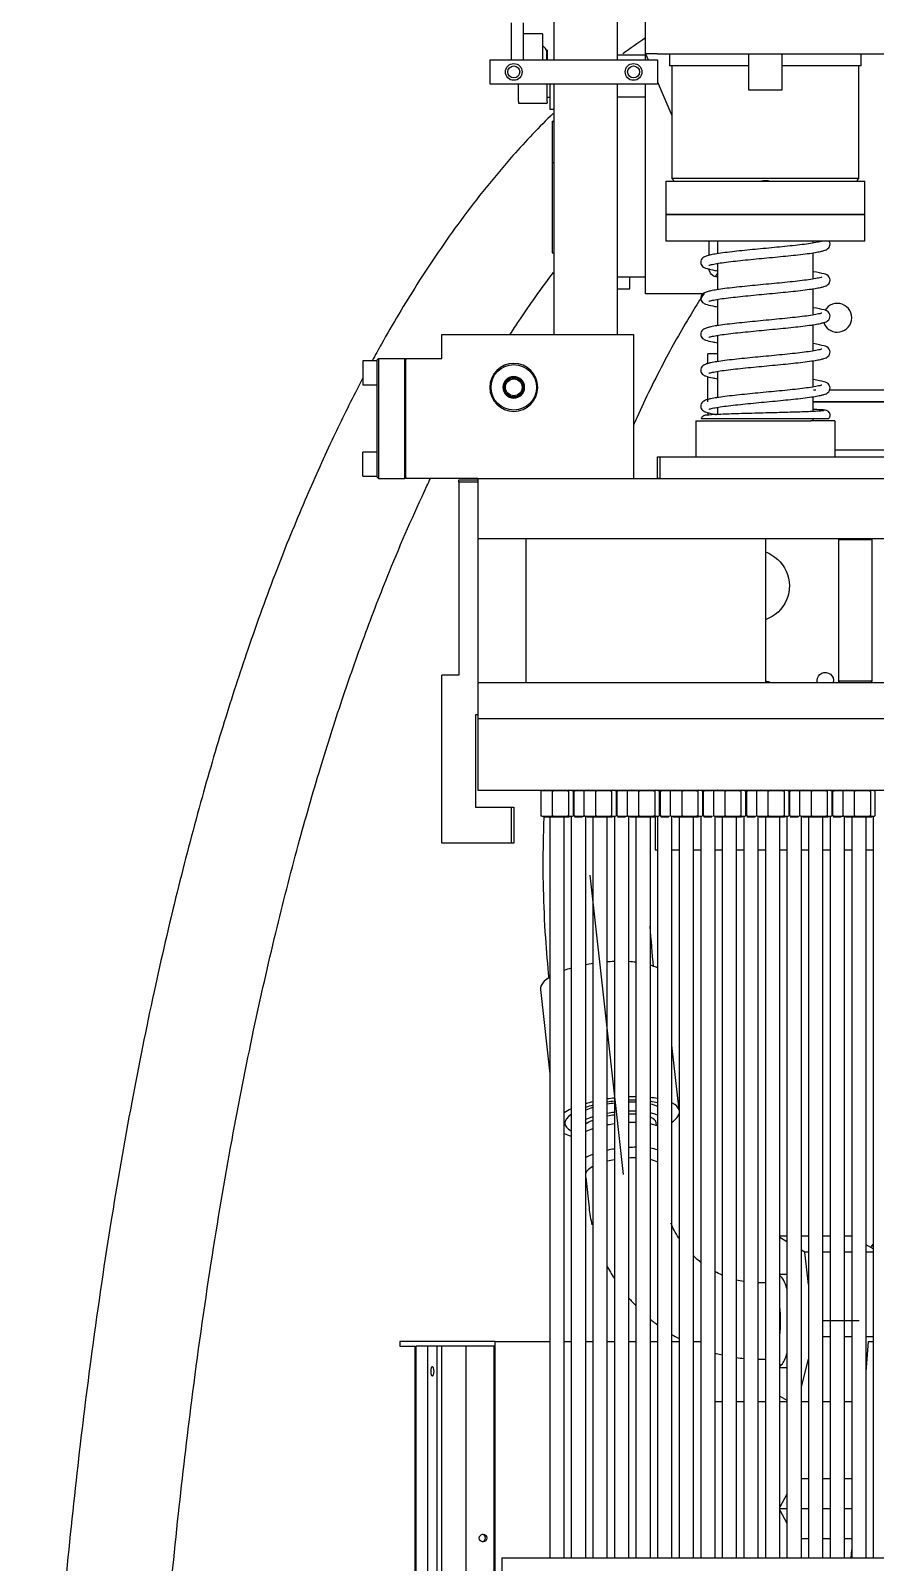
# Model space of a CAD drawing. Header units: millimetres. Extents: x 0 to 1189, y 0 to 841.
# Drawn here: x 975.86 to 999.36, y 662.76 to 705.33 of the extents above; entities that cross this region are included whole.
import ezdxf

# ---------------------------------------------------------------- set-up
doc = ezdxf.new("R2010")
doc.units = ezdxf.units.MM
doc.layers.add('2', color=7, linetype='CONTINUOUS', true_color=0xffffff)
doc.layers.add('205', color=7, linetype='CONTINUOUS', true_color=0xffffff)

msp = doc.modelspace()

# ---------------------------------------------------------------- linework, layer by layer
at = {"layer": '2', "color": 51, "linetype": 'Continuous'}
for p, q in [((992.359, 673.543), (991.43, 681.863)), ((998.907, 669.468), (997.886, 669.468))]:
    msp.add_line(p, q, dxfattribs=at)
at = {"layer": '2', "color": 60, "linetype": 'Continuous'}
for p, q in [((990.041, 678.68), (990.302, 676.341)), ((993.902, 675.339), (993.702, 677.131)), ((990.902, 674.967), (990.902, 674.962)), ((993.274, 674.9), (993.265, 674.977)), ((991.302, 673.452), (991.396, 672.61)), ((996.902, 671.821), (996.702, 671.821)), ((997.502, 671.821), (997.302, 671.821)), ((998.102, 671.821), (997.902, 671.821)), ((998.701, 671.821), (998.502, 671.821)), ((998.702, 671.82), (998.701, 671.821)), ((996.902, 671.669), (996.702, 671.785)), ((997.401, 671.38), (997.302, 671.438)), ((997.502, 671.38), (997.401, 671.38)), ((997.502, 670.478), (997.401, 671.38)), ((998.102, 671.38), (997.902, 671.38)), ((998.702, 671.38), (998.502, 671.38)), ((999.302, 671.473), (999.102, 671.588)), ((999.302, 671.38), (999.102, 671.38)), ((999.232, 671.513), (999.268, 671.584)), ((999.268, 671.584), (999.302, 671.523)), ((999.302, 671.584), (999.268, 671.584)), ((996.302, 670.528), (996.111, 670.528)), ((996.902, 670.758), (996.702, 670.758)), ((998.102, 669.027), (997.902, 669.027)), ((998.702, 669.027), (998.502, 669.027)), ((999.302, 669.027), (999.102, 669.027)), ((996.111, 668.408), (996.302, 668.408)), ((997.302, 667.638), (997.502, 668.406)), ((996.702, 668.178), (996.902, 668.178)), ((996.702, 667.383), (996.902, 667.267))]:
    msp.add_line(p, q, dxfattribs=at)
for centre, major_axis, ratio, start_param, end_param in [((991.764, 678.873), (-1.723, -0.192), 0.32314, 5.199611, 5.339608), ((991.764, 678.873), (-1.723, -0.192), 0.32314, 4.82851, 4.947302), ((991.764, 678.873), (-1.723, -0.192), 0.32314, 4.48588, 4.595934), ((991.764, 678.873), (-1.723, -0.192), 0.32314, 4.100643, 4.233571), ((991.764, 678.873), (-1.723, -0.192), 0.32314, 3.573346, 3.787268), ((991.764, 678.873), (-1.723, -0.192), 0.32314, 5.95055, 6.283166), ((991.764, 678.873), (-1.723, -0.192), 0.32314, 5.701775, 5.95055), ((992.184, 675.111), (-1.723, -0.192), 0.32314, 4.723562, 4.840291), ((992.184, 675.111), (-1.723, -0.192), 0.32314, 4.37082, 4.490494), ((992.184, 675.111), (-1.723, -0.192), 0.32314, 3.970169, 4.114387), ((992.184, 675.111), (-1.723, -0.192), 0.32314, 5.514359, 5.710414), ((992.184, 675.111), (-1.723, -0.192), 0.32314, 5.082685, 5.213061), ((992.184, 675.111), (-1.282, -0.143), 0.32314, 5.23623, 5.433758), ((992.184, 675.111), (-1.282, -0.143), 0.32314, 4.72955, 4.89743), ((992.212, 674.86), (-1.282, -0.143), 0.32314, 4.761654, 4.919912), ((992.184, 675.111), (-1.282, -0.143), 0.32314, 4.260274, 4.425404), ((992.212, 674.86), (-1.282, -0.143), 0.32314, 4.283935, 4.447887), ((992.212, 674.86), (-1.053, -0.118), 0.32314, 4.192338, 4.39713), ((992.184, 675.111), (-1.282, -0.143), 0.32314, 3.617229, 3.878276), ((992.212, 674.86), (-1.282, -0.143), 0.32314, 3.660132, 3.909103), ((992.184, 675.111), (-1.723, -0.192), 0.32314, 3.183002, 3.598478), ((992.184, 675.111), (-1.723, -0.192), 0.32314, 2.612706, 3.028181), ((992.184, 675.111), (-1.282, -0.143), 0.32314, 6.199423, 6.283166), ((992.212, 674.86), (-1.282, -0.143), 0.32314, 5.262246, 5.464191), ((992.212, 674.86), (-1.053, -0.118), 0.32314, 5.414515, 5.716893), ((992.247, 674.546), (-1.282, -0.143), 0.32314, 5.295331, 5.503658), ((992.212, 674.86), (-1.053, -0.118), 0.32314, 4.780306, 4.974202), ((992.247, 674.546), (-1.282, -0.143), 0.32314, 4.789142, 4.948087), ((992.247, 674.546), (-1.282, -0.143), 0.32314, 4.313289, 4.475768), ((992.212, 674.86), (-1.053, -0.118), 0.32314, 3.141671, 3.670145), ((992.247, 674.546), (-1.282, -0.143), 0.32314, 3.710006, 3.946313), ((992.184, 675.111), (-1.723, -0.192), 0.32314, 0.500574, 0.696628), ((992.324, 673.857), (-1.282, -0.143), 0.32314, 5.371122, 5.597219), ((992.324, 673.857), (-1.282, -0.143), 0.32314, 4.849716, 5.011018), ((992.348, 673.64), (1.053, 0.118), 0.32314, 1.769777, 1.971134), ((992.324, 673.857), (-1.282, -0.143), 0.32314, 4.376808, 4.536735), ((992.348, 673.64), (1.053, 0.118), 0.32314, 1.191725, 1.387583), ((992.324, 673.857), (-1.282, -0.143), 0.32314, 3.808769, 4.024164), ((992.348, 673.64), (1.053, 0.118), 0.32314, 0.402203, 0.736979), ((992.348, 673.64), (1.053, 0.118), 0.32314, 2.465542, 2.97772), ((996.618, 669.468), (0, -1.29), 0.309017, 2.347179, 2.928276), ((996.399, 669.468), (0, -1.06), 0.309017, 1.18214, 1.95939), ((996.618, 669.468), (0, -1.29), 0.309017, 0.346672, 0.794349), ((996.618, 669.468), (0, -1.29), 0.309017, 0.213252, 0.346672)]:
    msp.add_ellipse(centre, major_axis=major_axis, ratio=ratio, start_param=start_param, end_param=end_param, dxfattribs=at)
at = {"layer": '2', "color": 27, "linetype": 'Continuous'}
for start_param, end_param in [(2.020899, 2.183673), (1.590599, 1.728928), (1.171196, 1.314532), (0.660688, 0.853404), (2.607592, 3.603575)]:
    msp.add_ellipse((992.184, 675.111), major_axis=(1.458, 0.163), ratio=0.32314, start_param=start_param, end_param=end_param, dxfattribs=at)
for points in [[(992.969, 705.13), (992.753, 704.986), (992.542, 704.838), (992.334, 704.684)], [(994.959, 698.577), (994.942, 698.553), (994.925, 698.528), (994.909, 698.503)], [(993.192, 679.31), (993.154, 679.684), (993.123, 680.06), (993.099, 680.438)]]:
    msp.add_open_spline(points, degree=3, dxfattribs=at)
for points, knots in [([(990.395, 703.03), (990.009, 702.654), (989.105, 701.702), (987.834, 700.117), (986.631, 698.352), (985.843, 697.029), (985.445, 696.309), (985.361, 696.153)], [0, 0, 0, 0, 0.18903, 0.460009, 0.711649, 0.937775, 1, 1, 1, 1]), ([(989.204, 696.892), (989.284, 697.016), (989.667, 697.6), (990.071, 698.169), (990.405, 698.608)], [0, 0, 0, 0, 0.211031, 1, 1, 1, 1]), ([(994.594, 698.027), (994.485, 697.858), (994.104, 697.25), (993.455, 696.11), (992.932, 695.044), (992.66, 694.432), (992.629, 694.362)], [0, 0, 0, 0, 0.144488, 0.516452, 0.944696, 1, 1, 1, 1]), ([(985.098, 695.664), (985.046, 695.565), (984.749, 694.994), (984.196, 693.872), (983.445, 692.2), (982.662, 690.265), (981.918, 688.212), (981.216, 686.054), (980.557, 683.807), (979.903, 681.307), (979.261, 678.53), (978.64, 675.452), (978.05, 672.043), (977.549, 668.604), (977.128, 665.164), (976.779, 661.756), (976.474, 658.085), (976.232, 654.309), (976.05, 650.434), (975.96, 647.567), (975.918, 645.626), (975.9, 644.689), (975.886, 643.739), (975.875, 642.776), (975.866, 641.798), (975.861, 640.808), (975.86, 640.142), (975.86, 639.808)], [0, 0, 0, 0, 0.005855, 0.033821, 0.065775, 0.102163, 0.143497, 0.180517, 0.221407, 0.266536, 0.316304, 0.371153, 0.43156, 0.498046, 0.553736, 0.61364, 0.67805, 0.747278, 0.812445, 0.881832, 0.898015, 0.914425, 0.931066, 0.947942, 0.965054, 0.982406, 1, 1, 1, 1]), ([(978.794, 639.808), (978.794, 640.266), (978.796, 641.173), (978.805, 642.52), (978.82, 643.84), (978.842, 645.132), (978.868, 646.399), (978.9, 647.639), (978.937, 648.854), (979.008, 650.85), (979.131, 653.558), (979.347, 657.105), (979.62, 660.598), (979.954, 664.023), (980.361, 667.49), (980.849, 670.957), (981.427, 674.388), (982.029, 677.444), (982.647, 680.175), (983.271, 682.608), (983.891, 684.769), (984.507, 686.703), (985.144, 688.521), (985.912, 690.509), (986.548, 691.965), (986.953, 692.817), (986.986, 692.887)], [0, 0, 0, 0, 0.025408, 0.050304, 0.074696, 0.098592, 0.122003, 0.144937, 0.167403, 0.189409, 0.25567, 0.317727, 0.386456, 0.449951, 0.508574, 0.580038, 0.644116, 0.701494, 0.752797, 0.799376, 0.840788, 0.877518, 0.911915, 0.947616, 0.995739, 1, 1, 1, 1]), ([(990.14, 683.502), (990.13, 683.263), (990.109, 682.586), (990.111, 681.455), (990.168, 680.189), (990.238, 679.363), (990.276, 678.989)], [0, 0, 0, 0, 0.157297, 0.445937, 0.7475, 1, 1, 1, 1])]:
    msp.add_open_spline(points, degree=3, knots=knots, dxfattribs=at)
at = {"layer": '2', "color": 60, "linetype": 'Continuous'}
for points in [[(991.396, 672.611), (991.414, 672.452), (991.44, 672.296), (991.475, 672.142)], [(995.099, 670.742), (995.031, 670.772), (994.964, 670.804), (994.899, 670.839)], [(995.693, 670.564), (995.627, 670.576), (995.56, 670.59), (995.495, 670.606)], [(992.497, 670.111), (992.563, 670.034), (992.631, 669.959), (992.701, 669.887)], [(993.693, 669.096), (993.761, 669.055), (993.83, 669.015), (993.9, 668.977)], [(995.496, 668.451), (995.563, 668.442), (995.629, 668.434), (995.696, 668.428)]]:
    msp.add_open_spline(points, degree=3, dxfattribs=at)
for points, knots in [([(993.892, 671.769), (993.845, 671.842), (993.766, 671.978), (993.701, 672.119), (993.675, 672.183)], [0, 0, 0, 0, 0.548879, 1, 1, 1, 1]), ([(991.888, 671.013), (991.921, 670.95), (991.987, 670.831), (992.058, 670.714), (992.094, 670.657)], [0, 0, 0, 0, 0.512277, 1, 1, 1, 1]), ([(994.496, 671.104), (994.454, 671.137), (994.386, 671.194), (994.322, 671.254), (994.297, 671.278)], [0, 0, 0, 0, 0.606446, 1, 1, 1, 1]), ([(993.097, 669.52), (993.134, 669.489), (993.2, 669.436), (993.267, 669.384), (993.297, 669.362)], [0, 0, 0, 0, 0.562108, 1, 1, 1, 1]), ([(994.901, 668.574), (994.914, 668.57), (994.98, 668.552), (995.047, 668.536), (995.099, 668.523)], [0, 0, 0, 0, 0.202469, 1, 1, 1, 1])]:
    msp.add_open_spline(points, degree=3, knots=knots, dxfattribs=at)
at = {"layer": '205', "color": 252, "linetype": 'Continuous'}
for p, q in [((990.419, 787.575), (990.419, 704.519)), ((992.185, 704.519), (992.185, 787.575)), ((992.969, 704.684), (992.969, 706.018)), ((989.235, 704.518), (989.235, 705.547)), ((989.569, 704.518), (989.569, 705.547)), ((990.102, 705.247), (989.569, 705.247)), ((990.102, 705.247), (990.102, 704.697)), ((990.183, 704.837), (990.102, 704.923)), ((990.102, 704.697), (990.102, 704.518)), ((990.213, 704.788), (990.183, 704.837)), ((990.213, 704.788), (990.213, 704.518)), ((990.235, 704.788), (990.213, 704.788)), ((990.235, 704.788), (990.235, 704.518)), ((992.969, 704.653), (992.185, 704.653)), ((992.969, 704.518), (992.969, 704.684)), ((993.302, 704.684), (992.969, 704.684)), ((992.969, 704.684), (993.04, 704.518)), ((993.302, 704.684), (1015.302, 704.684)), ((993.635, 704.684), (993.635, 704.351)), ((995.835, 704.684), (995.835, 703.684)), ((996.769, 703.684), (996.769, 704.684)), ((998.969, 704.351), (998.969, 704.684)), ((988.635, 704.518), (988.635, 703.851)), ((988.635, 704.518), (988.969, 704.518)), ((988.969, 704.518), (992.969, 704.518)), ((992.969, 704.518), (993.302, 704.518)), ((993.302, 704.518), (993.302, 703.851)), ((995.835, 704.351), (993.635, 704.351)), ((993.702, 704.351), (993.702, 701.218)), ((998.969, 704.351), (996.769, 704.351)), ((998.902, 701.218), (998.902, 704.351)), ((988.635, 703.851), (988.969, 703.851)), ((988.969, 703.851), (992.969, 703.851)), ((989.435, 703.367), (989.435, 703.851)), ((990.235, 703.367), (990.235, 703.851)), ((990.302, 703.851), (990.302, 703.82)), ((990.302, 703.82), (990.302, 703.153)), ((990.419, 703.852), (990.419, 696.885)), ((992.185, 696.885), (992.185, 703.852)), ((992.969, 698.018), (992.969, 703.851)), ((992.969, 703.851), (993.302, 703.851)), ((993.302, 703.906), (993.397, 703.684)), ((989.435, 703.367), (989.435, 703.32)), ((989.435, 703.32), (990.235, 703.32)), ((990.235, 703.487), (990.302, 703.487)), ((990.235, 703.367), (990.235, 703.32)), ((992.969, 703.487), (992.185, 703.487)), ((993.397, 703.684), (993.702, 702.973)), ((995.835, 703.684), (996.302, 703.684)), ((996.302, 703.684), (996.769, 703.684)), ((990.302, 703.153), (990.419, 703.153)), ((990.369, 702.82), (990.419, 702.82)), ((990.369, 702.82), (990.369, 701.665)), ((990.369, 701.665), (990.419, 701.665)), ((990.369, 701.665), (990.369, 699.153)), ((993.702, 701.218), (993.754, 701.166)), ((996.302, 701.218), (993.702, 701.218)), ((998.902, 701.218), (996.302, 701.218)), ((998.851, 701.166), (998.902, 701.218)), ((993.535, 701.151), (993.535, 700.218)), ((993.535, 701.151), (996.302, 701.151)), ((996.302, 701.151), (999.069, 701.151)), ((999.069, 700.218), (999.069, 701.151)), ((993.535, 700.218), (993.535, 699.484)), ((999.069, 700.218), (993.535, 700.218)), ((993.535, 700.218), (996.302, 700.218)), ((996.302, 700.218), (999.069, 700.218)), ((999.069, 699.484), (999.069, 700.218)), ((999.069, 699.484), (993.535, 699.484)), ((994.735, 699.088), (994.735, 699.484)), ((994.969, 699.485), (994.969, 699.134)), ((997.635, 699.43), (997.635, 699.485)), ((990.369, 699.153), (990.419, 699.153)), ((997.635, 698.429), (997.635, 699.16)), ((994.969, 698.863), (994.969, 698.134)), ((992.185, 698.487), (992.969, 698.487)), ((992.529, 698.153), (992.529, 698.487)), ((992.186, 698.153), (992.529, 698.153)), ((993.302, 698.018), (992.969, 698.018)), ((994.567, 698.018), (993.302, 698.018)), ((994.969, 697.863), (994.969, 697.133)), ((997.635, 697.43), (997.635, 698.161)), ((997.635, 696.429), (997.635, 697.16)), ((987.302, 696.218), (987.302, 696.884)), ((987.302, 696.884), (992.635, 696.884)), ((992.635, 696.884), (992.635, 692.884)), ((994.969, 696.863), (994.969, 696.134)), ((985.502, 696.151), (985.102, 696.151)), ((985.102, 696.151), (985.102, 695.484)), ((985.535, 696.218), (985.502, 696.184)), ((985.502, 692.918), (985.502, 696.184)), ((985.535, 696.218), (985.535, 692.884)), ((985.535, 696.218), (986.269, 696.218)), ((986.269, 692.884), (986.269, 696.218)), ((986.269, 696.218), (986.302, 696.184)), ((986.302, 692.884), (986.302, 696.218)), ((986.302, 696.218), (987.302, 696.218)), ((994.702, 696.08), (994.702, 696.351)), ((994.969, 696.351), (994.702, 696.351)), ((997.635, 695.43), (997.635, 696.161)), ((994.702, 695.018), (994.702, 695.716)), ((994.969, 695.864), (994.969, 695.133)), ((985.102, 695.484), (985.502, 695.484)), ((997.636, 695.351), (997.702, 695.351)), ((998.091, 695.351), (1002.036, 695.351)), ((994.969, 694.863), (994.969, 694.665)), ((997.635, 694.747), (997.635, 695.161)), ((1000.302, 695.018), (997.635, 695.018)), ((997.636, 695.018), (1002.036, 695.018)), ((994.369, 694.484), (994.369, 693.484)), ((994.369, 694.484), (995.035, 694.484)), ((994.702, 694.716), (994.702, 694.647)), ((995.035, 694.484), (997.569, 694.484)), ((998.235, 694.484), (997.569, 694.484)), ((997.635, 694.485), (997.635, 694.552)), ((998.235, 694.484), (998.235, 693.484)), ((985.502, 693.618), (985.102, 693.618)), ((985.102, 692.953), (985.102, 693.618)), ((998.236, 693.684), (1000.136, 693.684)), ((993.302, 692.884), (993.302, 693.484)), ((993.302, 693.484), (993.369, 693.484)), ((993.369, 693.484), (993.369, 692.884)), ((993.369, 693.484), (1015.235, 693.484)), ((985.102, 692.951), (985.102, 692.953)), ((985.102, 692.951), (985.502, 692.951)), ((985.502, 692.918), (985.535, 692.884)), ((985.535, 692.884), (986.269, 692.884)), ((986.302, 692.918), (986.269, 692.884)), ((988.302, 692.884), (986.302, 692.884)), ((987.769, 692.851), (988.302, 692.851)), ((987.769, 692.784), (987.769, 692.851)), ((987.769, 692.784), (987.769, 687.418)), ((988.302, 692.784), (987.769, 692.784)), ((988.302, 692.884), (988.302, 691.218)), ((988.302, 692.884), (1020.302, 692.884)), ((988.302, 692.784), (988.302, 692.784)), ((988.302, 692.784), (988.302, 686.318)), ((993.369, 692.884), (993.302, 692.884)), ((993.369, 692.884), (1015.235, 692.884)), ((988.302, 691.218), (1020.302, 691.218)), ((989.635, 691.218), (989.635, 687.218)), ((996.302, 691.218), (996.302, 687.218)), ((998.369, 691.218), (998.335, 691.184)), ((998.335, 691.184), (998.335, 687.251)), ((999.269, 691.184), (998.335, 691.184)), ((999.269, 691.184), (999.235, 691.218)), ((999.269, 687.251), (999.269, 691.184)), ((987.302, 682.751), (987.302, 687.418)), ((987.769, 687.418), (987.302, 687.418)), ((988.302, 687.218), (988.302, 686.218)), ((988.302, 687.218), (1020.302, 687.218)), ((998.335, 687.251), (998.369, 687.218)), ((999.269, 687.251), (998.335, 687.251)), ((999.235, 687.218), (999.269, 687.251)), ((988.302, 686.318), (988.235, 686.318)), ((988.235, 686.318), (988.235, 683.751)), ((988.302, 686.218), (988.302, 684.218)), ((988.302, 686.218), (1020.302, 686.218)), ((988.302, 686.218), (1020.302, 686.218)), ((988.302, 684.218), (1020.302, 684.218)), ((990.169, 684.218), (990.054, 684.197)), ((990.054, 684.195), (990.054, 683.507)), ((990.373, 684.195), (990.373, 683.507)), ((990.822, 684.195), (990.822, 683.507)), ((990.951, 684.197), (990.835, 684.218)), ((990.951, 684.195), (990.951, 683.507)), ((990.973, 684.195), (990.973, 683.507)), ((991.369, 684.218), (991.254, 684.197)), ((991.254, 684.195), (991.254, 683.507)), ((991.573, 684.195), (991.573, 683.507)), ((992.022, 684.195), (992.022, 683.507)), ((992.151, 684.197), (992.035, 684.218)), ((992.151, 684.195), (992.151, 683.507)), ((992.173, 684.195), (992.173, 683.507)), ((992.569, 684.218), (992.454, 684.197)), ((992.454, 684.195), (992.454, 683.507)), ((992.773, 684.195), (992.773, 683.507)), ((993.222, 684.195), (993.222, 683.507)), ((993.351, 684.197), (993.235, 684.218)), ((993.351, 684.195), (993.351, 683.507)), ((993.373, 684.195), (993.373, 683.507)), ((993.769, 684.218), (993.654, 684.197)), ((993.654, 684.195), (993.654, 683.507)), ((993.973, 684.195), (993.973, 683.507)), ((994.422, 684.195), (994.422, 683.507)), ((994.551, 684.197), (994.435, 684.218)), ((994.551, 684.195), (994.551, 683.507)), ((994.573, 684.195), (994.573, 683.507)), ((994.969, 684.218), (994.854, 684.197)), ((994.854, 684.195), (994.854, 683.507)), ((995.173, 684.195), (995.173, 683.507)), ((995.622, 684.195), (995.622, 683.507)), ((995.751, 684.197), (995.635, 684.218)), ((995.751, 684.195), (995.751, 683.507)), ((995.773, 684.195), (995.773, 683.507)), ((996.169, 684.218), (996.054, 684.197)), ((996.054, 684.195), (996.054, 683.507)), ((996.373, 684.195), (996.373, 683.507)), ((996.822, 684.195), (996.822, 683.507)), ((996.951, 684.197), (996.835, 684.218)), ((996.951, 684.195), (996.951, 683.507)), ((996.973, 684.195), (996.973, 683.507)), ((997.369, 684.218), (997.254, 684.197)), ((997.254, 684.195), (997.254, 683.507)), ((997.573, 684.195), (997.573, 683.507)), ((998.022, 684.195), (998.022, 683.507)), ((998.151, 684.197), (998.035, 684.218)), ((998.151, 684.195), (998.151, 683.507)), ((998.173, 684.195), (998.173, 683.507)), ((998.569, 684.218), (998.454, 684.197)), ((998.454, 684.195), (998.454, 683.507)), ((998.773, 684.195), (998.773, 683.507)), ((999.222, 684.195), (999.222, 683.507)), ((999.351, 684.197), (999.235, 684.218)), ((999.351, 684.195), (999.351, 683.507)), ((988.235, 683.751), (989.235, 683.751)), ((989.235, 682.751), (989.235, 683.751)), ((989.235, 683.751), (989.302, 683.751)), ((989.302, 683.751), (989.302, 682.751)), ((990.054, 683.504), (990.169, 683.484)), ((990.169, 683.484), (990.178, 683.484)), ((990.178, 683.484), (990.835, 683.484)), ((990.302, 683.484), (990.302, 662.884)), ((990.702, 662.884), (990.702, 683.484)), ((990.835, 683.484), (990.951, 683.504)), ((990.902, 683.484), (990.902, 662.884)), ((990.99, 683.484), (991.214, 683.484)), ((991.254, 683.504), (991.369, 683.484)), ((991.302, 662.884), (991.302, 683.484)), ((991.332, 683.484), (991.369, 683.484)), ((991.369, 683.484), (991.378, 683.484)), ((991.378, 683.484), (992.035, 683.484)), ((991.502, 683.484), (991.502, 662.884)), ((991.902, 662.884), (991.902, 683.484)), ((992.035, 683.484), (992.151, 683.504)), ((992.102, 683.484), (992.102, 662.884)), ((992.19, 683.484), (992.414, 683.484)), ((992.454, 683.504), (992.569, 683.484)), ((992.502, 662.884), (992.502, 683.484)), ((992.532, 683.484), (992.569, 683.484)), ((992.569, 683.484), (992.578, 683.484)), ((992.578, 683.484), (993.235, 683.484)), ((992.702, 683.484), (992.702, 662.884)), ((993.102, 662.884), (993.102, 683.484)), ((993.235, 683.484), (993.351, 683.504)), ((993.235, 683.484), (993.235, 682.568)), ((993.302, 683.484), (993.302, 662.884)), ((993.39, 683.484), (993.614, 683.484)), ((993.654, 683.504), (993.769, 683.484)), ((993.702, 662.884), (993.702, 683.484)), ((993.732, 683.484), (993.769, 683.484)), ((993.769, 683.484), (993.778, 683.484)), ((993.778, 683.484), (994.435, 683.484)), ((993.902, 683.484), (993.902, 662.884)), ((994.302, 662.884), (994.302, 683.484)), ((994.435, 683.484), (994.551, 683.504)), ((994.502, 683.484), (994.502, 662.884)), ((994.59, 683.484), (994.814, 683.484)), ((994.854, 683.504), (994.969, 683.484)), ((994.902, 662.884), (994.902, 683.484)), ((994.932, 683.484), (994.969, 683.484)), ((994.969, 683.484), (994.978, 683.484)), ((994.978, 683.484), (995.635, 683.484)), ((995.102, 683.484), (995.102, 662.884)), ((995.502, 662.884), (995.502, 683.484)), ((995.635, 683.484), (995.751, 683.504)), ((995.702, 683.484), (995.702, 662.884)), ((995.79, 683.484), (996.014, 683.484)), ((996.054, 683.504), (996.169, 683.484)), ((996.102, 662.884), (996.102, 683.484)), ((996.132, 683.484), (996.169, 683.484)), ((996.169, 683.484), (996.178, 683.484)), ((996.178, 683.484), (996.835, 683.484)), ((996.302, 683.484), (996.302, 662.884)), ((996.702, 662.884), (996.702, 683.484)), ((996.835, 683.484), (996.951, 683.504)), ((996.902, 683.484), (996.902, 662.884)), ((996.99, 683.484), (997.214, 683.484)), ((997.254, 683.504), (997.369, 683.484)), ((997.302, 662.884), (997.302, 683.484)), ((997.332, 683.484), (997.369, 683.484)), ((997.369, 683.484), (997.378, 683.484)), ((997.378, 683.484), (998.035, 683.484)), ((997.502, 683.484), (997.502, 662.884)), ((997.902, 662.884), (997.902, 683.484)), ((998.035, 683.484), (998.151, 683.504)), ((998.102, 683.484), (998.102, 662.884)), ((998.19, 683.484), (998.414, 683.484)), ((998.454, 683.504), (998.569, 683.484)), ((998.502, 662.884), (998.502, 683.484)), ((998.532, 683.484), (998.569, 683.484)), ((998.569, 683.484), (998.578, 683.484)), ((998.578, 683.484), (999.235, 683.484)), ((998.702, 683.484), (998.702, 662.884)), ((999.102, 662.884), (999.102, 683.484)), ((999.235, 683.484), (999.351, 683.504)), ((999.235, 683.484), (999.274, 683.484)), ((999.302, 683.484), (999.302, 662.884)), ((989.235, 682.751), (987.302, 682.751)), ((989.302, 682.751), (989.235, 682.751)), ((993.235, 682.568), (993.302, 682.568)), ((993.702, 682.568), (993.902, 682.568)), ((994.302, 682.568), (994.502, 682.568)), ((994.902, 682.568), (995.102, 682.568)), ((995.502, 682.568), (995.702, 682.568)), ((996.102, 682.568), (996.302, 682.568)), ((996.702, 682.568), (996.902, 682.568)), ((997.302, 682.568), (997.502, 682.568)), ((997.902, 682.568), (998.102, 682.568)), ((998.502, 682.568), (998.702, 682.568)), ((999.102, 682.568), (999.302, 682.568)), ((986.131, 668.901), (986.131, 668.768)), ((986.2, 668.901), (986.131, 668.901)), ((988.788, 668.901), (986.2, 668.901)), ((988.788, 652.234), (988.788, 668.901)), ((988.788, 668.901), (990.302, 668.901)), ((990.702, 668.901), (990.902, 668.901)), ((991.302, 668.901), (991.502, 668.901)), ((991.902, 668.901), (992.102, 668.901)), ((992.502, 668.901), (992.702, 668.901)), ((993.102, 668.901), (993.302, 668.901)), ((993.702, 668.901), (993.902, 668.901)), ((994.302, 668.901), (994.502, 668.901)), ((999.102, 668.058), (999.17, 668.901)), ((999.17, 668.901), (999.302, 668.901)), ((986.131, 668.768), (986.2, 668.768)), ((986.2, 668.768), (986.545, 668.768)), ((986.545, 668.768), (986.545, 652.234)), ((988.753, 668.768), (986.579, 668.768)), ((986.579, 668.768), (986.579, 652.368)), ((986.901, 668.768), (986.901, 652.368)), ((987.16, 668.768), (987.16, 652.368)), ((987.289, 668.768), (987.289, 652.368)), ((987.966, 668.768), (987.966, 652.368)), ((988.753, 652.368), (988.753, 668.768)), ((994.902, 667.234), (995.102, 667.234)), ((995.502, 667.234), (995.702, 667.234)), ((996.102, 667.234), (996.302, 667.234)), ((996.702, 667.234), (996.902, 667.234)), ((997.302, 667.234), (997.502, 667.234)), ((997.902, 667.234), (998.102, 667.234)), ((998.502, 667.234), (998.702, 667.234)), ((997.502, 665.083), (997.302, 665.083)), ((998.102, 665.083), (997.902, 665.083)), ((998.702, 665.083), (998.502, 665.083)), ((996.902, 664.652), (996.702, 664.294)), ((996.902, 664.25), (996.702, 664.25)), ((996.702, 664.207), (996.902, 663.848)), ((997.502, 664.25), (997.302, 664.25)), ((998.102, 664.25), (997.902, 664.25)), ((998.702, 664.25), (998.502, 664.25)), ((997.502, 663.417), (997.302, 663.417)), ((998.102, 663.417), (997.902, 663.417)), ((998.702, 663.417), (998.502, 663.417)), ((988.969, 662.884), (988.969, 661.551)), ((988.969, 662.884), (1019.635, 662.884)), ((998.684, 662.884), (998.702, 663.109))]:
    msp.add_line(p, q, dxfattribs=at)
for centre, radius in [((989.302, 704.184), 0.233), ((989.302, 704.184), 0.167), ((992.635, 704.184), 0.233), ((992.635, 704.184), 0.167), ((989.302, 695.418), 0.633), ((989.302, 695.418), 0.267), ((989.302, 695.418), 0.233)]:
    msp.add_circle(centre, radius, dxfattribs=at)
at = {"layer": '205', "color": 252, "linetype": 'Continuous', "extrusion": (0, 0, -1)}
for radius in [0.667, 0.3, 0.267]:
    msp.add_circle((-989.302, 695.418), radius, dxfattribs=at)
for centre, radius, start, end in [((-994.969, 698.718), 0.233, 270, 0), ((-995.969, 689.901), 1, 109.4657, 155.782), ((-995.969, 689.901), 1, 155.782, 250.5239), ((-995.969, 685.901), 1.4, 103.7656, 106.4656), ((-995.969, 685.901), 1.4, 106.4656, 109.8631), ((-997.969, 687.268), 0.227, 0, 192.7406), ((-997.969, 687.268), 0.227, 347.2594, 0)]:
    msp.add_arc(centre, radius, start, end, dxfattribs=at)
at = {"layer": '205', "color": 252, "linetype": 'Continuous'}
for start, end in [(270, 149.3719), (199.4288, 270)]:
    msp.add_arc((998.302, 697.351), 0.4, start, end, dxfattribs=at)
for centre, major_axis, ratio in [((987.039, 668.068), (0, -0.133), 0.258819), ((988.447, 663.434), (0, 0.107), 0.965926)]:
    msp.add_ellipse(centre, major_axis=major_axis, ratio=ratio, dxfattribs=at)
msp.add_ellipse((988.412, 663.434), major_axis=(0, -0.107), ratio=0.965926, start_param=0.168275, end_param=2.973418, dxfattribs=at)
for points, knots in [([(996.177, 701.151), (996.197, 701.156), (996.217, 701.16), (996.249, 701.165), (996.259, 701.166), (996.28, 701.167), (996.291, 701.168), (996.324, 701.168), (996.345, 701.166), (996.387, 701.16), (996.407, 701.156), (996.427, 701.151)], [0, 0, 0, 0, 0.25, 0.25, 0.375, 0.375, 0.5, 0.5, 0.75, 0.75, 1, 1, 1, 1]), ([(997.874, 699.482), (997.874, 699.482), (997.87, 699.481), (997.82, 699.463), (997.672, 699.433), (997.458, 699.401), (997.123, 699.36), (996.633, 699.311), (996.009, 699.252), (995.411, 699.192), (995.008, 699.142), (994.792, 699.103), (994.679, 699.076), (994.597, 699.045), (994.536, 698.997), (994.496, 698.928), (994.509, 698.829), (994.572, 698.759), (994.657, 698.722), (994.784, 698.689), (994.919, 698.666), (994.962, 698.659)], [0, 0, 0, 0, 0.006778, 0.053744, 0.109852, 0.165084, 0.217865, 0.318464, 0.417458, 0.516722, 0.623484, 0.673859, 0.712558, 0.756544, 0.781009, 0.804854, 0.828172, 0.848262, 0.887604, 0.966189, 1, 1, 1, 1]), ([(994.732, 698.811), (994.732, 698.81), (994.744, 698.815), (994.821, 698.837), (995.04, 698.877), (995.443, 698.928), (996.035, 698.987), (996.653, 699.045), (997.241, 699.104), (997.626, 699.154), (997.829, 699.192), (997.942, 699.221), (998.027, 699.255), (998.087, 699.317), (998.111, 699.404), (998.087, 699.463), (998.072, 699.487), (998.07, 699.491)], [0, 0, 0, 0, 0.026012, 0.08596, 0.150039, 0.27415, 0.392343, 0.509474, 0.627262, 0.75488, 0.810066, 0.856111, 0.915184, 0.944325, 0.970512, 0.994809, 1, 1, 1, 1]), ([(994.732, 697.811), (994.732, 697.81), (994.744, 697.815), (994.821, 697.837), (995.04, 697.877), (995.443, 697.928), (996.035, 697.987), (996.653, 698.045), (997.241, 698.104), (997.626, 698.154), (997.829, 698.192), (997.942, 698.221), (998.027, 698.255), (998.087, 698.317), (998.111, 698.404), (998.053, 698.545), (997.921, 698.573), (997.762, 698.611), (997.642, 698.632)], [0, 0, 0, 0, 0.021841, 0.072176, 0.125979, 0.230189, 0.329429, 0.427778, 0.526678, 0.633832, 0.680169, 0.718831, 0.768431, 0.792898, 0.814887, 0.835287, 0.903798, 1, 1, 1, 1]), ([(997.874, 698.482), (997.874, 698.482), (997.87, 698.481), (997.82, 698.463), (997.672, 698.433), (997.458, 698.401), (997.123, 698.36), (996.633, 698.311), (996.009, 698.252), (995.411, 698.192), (995.008, 698.142), (994.792, 698.103), (994.679, 698.076), (994.597, 698.045), (994.536, 697.997), (994.496, 697.928), (994.509, 697.829), (994.572, 697.759), (994.657, 697.722), (994.784, 697.689), (994.919, 697.666), (994.962, 697.659)], [0, 0, 0, 0, 0.006778, 0.053744, 0.109852, 0.165084, 0.217865, 0.318464, 0.417458, 0.516722, 0.623484, 0.673859, 0.712558, 0.756544, 0.781009, 0.804854, 0.828172, 0.848262, 0.887604, 0.966189, 1, 1, 1, 1]), ([(997.874, 697.482), (997.874, 697.482), (997.87, 697.481), (997.82, 697.463), (997.672, 697.433), (997.458, 697.401), (997.123, 697.36), (996.633, 697.311), (996.009, 697.252), (995.411, 697.192), (995.008, 697.142), (994.792, 697.103), (994.679, 697.076), (994.597, 697.045), (994.536, 696.997), (994.496, 696.928), (994.509, 696.829), (994.572, 696.759), (994.657, 696.722), (994.784, 696.689), (994.919, 696.666), (994.962, 696.659)], [0, 0, 0, 0, 0.006778, 0.053744, 0.109852, 0.165084, 0.217865, 0.318464, 0.417458, 0.516722, 0.623484, 0.673859, 0.712558, 0.756544, 0.781009, 0.804854, 0.828172, 0.848262, 0.887604, 0.966189, 1, 1, 1, 1]), ([(994.732, 696.811), (994.732, 696.81), (994.744, 696.815), (994.821, 696.837), (995.04, 696.877), (995.443, 696.928), (996.035, 696.987), (996.653, 697.045), (997.241, 697.104), (997.626, 697.154), (997.829, 697.192), (997.942, 697.221), (998.027, 697.255), (998.087, 697.317), (998.111, 697.404), (998.053, 697.545), (997.921, 697.573), (997.762, 697.611), (997.642, 697.632)], [0, 0, 0, 0, 0.021841, 0.072176, 0.125979, 0.230189, 0.329429, 0.427778, 0.526678, 0.633832, 0.680169, 0.718831, 0.768431, 0.792898, 0.814887, 0.835287, 0.903798, 1, 1, 1, 1]), ([(994.732, 695.811), (994.732, 695.81), (994.744, 695.815), (994.821, 695.837), (995.04, 695.877), (995.443, 695.928), (996.035, 695.987), (996.653, 696.045), (997.241, 696.104), (997.626, 696.154), (997.829, 696.192), (997.942, 696.221), (998.027, 696.255), (998.087, 696.317), (998.111, 696.404), (998.053, 696.545), (997.921, 696.573), (997.762, 696.611), (997.642, 696.632)], [0, 0, 0, 0, 0.021841, 0.072176, 0.125979, 0.230189, 0.329429, 0.427778, 0.526678, 0.633832, 0.680169, 0.718831, 0.768431, 0.792898, 0.814887, 0.835287, 0.903798, 1, 1, 1, 1]), ([(997.874, 696.482), (997.874, 696.482), (997.87, 696.481), (997.82, 696.463), (997.672, 696.433), (997.458, 696.401), (997.123, 696.36), (996.633, 696.311), (996.009, 696.252), (995.411, 696.192), (995.008, 696.142), (994.792, 696.103), (994.679, 696.076), (994.597, 696.045), (994.536, 695.997), (994.496, 695.928), (994.509, 695.829), (994.572, 695.759), (994.657, 695.722), (994.784, 695.689), (994.919, 695.666), (994.962, 695.659)], [0, 0, 0, 0, 0.006778, 0.053744, 0.109852, 0.165084, 0.217865, 0.318464, 0.417458, 0.516722, 0.623484, 0.673859, 0.712558, 0.756544, 0.781009, 0.804854, 0.828172, 0.848262, 0.887604, 0.966189, 1, 1, 1, 1]), ([(997.874, 695.482), (997.874, 695.482), (997.87, 695.481), (997.82, 695.463), (997.672, 695.433), (997.458, 695.401), (997.123, 695.36), (996.633, 695.311), (996.009, 695.252), (995.411, 695.192), (995.008, 695.142), (994.792, 695.103), (994.679, 695.076), (994.597, 695.045), (994.536, 694.997), (994.496, 694.928), (994.509, 694.829), (994.572, 694.759), (994.657, 694.722), (994.78, 694.69), (994.908, 694.668), (994.945, 694.662)], [0, 0, 0, 0, 0.006809, 0.053985, 0.110343, 0.165821, 0.218839, 0.319887, 0.419323, 0.519032, 0.626271, 0.67687, 0.715742, 0.759925, 0.784499, 0.808451, 0.831873, 0.852053, 0.891571, 0.970507, 1, 1, 1, 1]), ([(994.732, 694.811), (994.732, 694.81), (994.744, 694.815), (994.821, 694.837), (995.04, 694.877), (995.443, 694.928), (996.035, 694.987), (996.653, 695.045), (997.241, 695.104), (997.626, 695.154), (997.829, 695.192), (997.942, 695.221), (998.027, 695.255), (998.087, 695.317), (998.111, 695.404), (998.053, 695.545), (997.921, 695.573), (997.762, 695.611), (997.642, 695.632)], [0, 0, 0, 0, 0.021841, 0.072176, 0.125979, 0.230189, 0.329429, 0.427778, 0.526678, 0.633832, 0.680169, 0.718831, 0.768431, 0.792898, 0.814887, 0.835287, 0.903798, 1, 1, 1, 1]), ([(998.065, 694.551), (998.073, 694.559), (998.086, 694.574), (998.099, 694.607), (998.104, 694.646), (998.097, 694.687), (998.073, 694.73), (998.035, 694.761), (997.957, 694.79), (997.909, 694.785), (997.764, 694.796), (997.651, 694.802)], [0, 0, 0, 0, 0.035022, 0.065796, 0.101835, 0.140767, 0.178009, 0.238033, 0.289204, 0.559615, 1, 1, 1, 1]), ([(994.511, 694.551), (994.511, 694.551), (994.512, 694.551), (994.515, 694.551), (994.524, 694.551), (994.547, 694.551), (994.557, 694.551), (994.578, 694.551), (994.591, 694.551), (994.619, 694.551), (994.635, 694.551), (994.669, 694.551), (994.688, 694.551), (994.748, 694.551), (994.794, 694.551), (994.895, 694.551), (994.951, 694.551), (995.043, 694.551), (995.075, 694.551), (995.141, 694.551), (995.174, 694.551), (995.244, 694.551), (995.28, 694.551), (995.354, 694.551), (995.391, 694.551), (995.506, 694.551), (995.585, 694.551), (995.707, 694.551), (995.749, 694.551), (995.834, 694.551), (995.876, 694.551), (996.004, 694.551), (996.091, 694.551), (996.221, 694.551), (996.265, 694.551), (996.352, 694.551), (996.397, 694.551), (996.484, 694.551), (996.528, 694.551), (996.615, 694.551), (996.658, 694.551), (996.787, 694.551), (996.87, 694.551), (997.032, 694.551), (997.111, 694.551), (997.225, 694.551), (997.262, 694.551), (997.335, 694.551), (997.37, 694.551), (997.439, 694.551), (997.473, 694.551), (997.537, 694.551), (997.568, 694.551), (997.657, 694.551), (997.711, 694.551), (997.785, 694.551), (997.809, 694.551), (997.853, 694.551), (997.874, 694.551), (997.912, 694.551), (997.93, 694.551), (997.962, 694.551), (997.976, 694.551), (998.015, 694.551), (998.035, 694.551), (998.054, 694.551), (998.059, 694.551), (998.065, 694.551), (998.066, 694.551), (998.067, 694.551)], [0, 0, 0, 0, 0.010725, 0.010725, 0.057984, 0.057984, 0.081613, 0.081613, 0.105242, 0.105242, 0.128872, 0.128872, 0.152501, 0.152501, 0.19976, 0.19976, 0.247019, 0.247019, 0.270649, 0.270649, 0.294278, 0.294278, 0.317908, 0.317908, 0.341537, 0.341537, 0.388796, 0.388796, 0.412425, 0.412425, 0.436055, 0.436055, 0.483314, 0.483314, 0.506943, 0.506943, 0.530573, 0.530573, 0.554202, 0.554202, 0.577832, 0.577832, 0.625091, 0.625091, 0.672349, 0.672349, 0.695979, 0.695979, 0.719608, 0.719608, 0.743238, 0.743238, 0.766867, 0.766867, 0.814126, 0.814126, 0.837756, 0.837756, 0.861385, 0.861385, 0.885015, 0.885015, 0.908644, 0.908644, 0.955903, 0.955903, 0.979532, 0.979532, 1, 1, 1, 1]), ([(997.924, 694.766), (997.924, 694.766), (997.904, 694.763), (997.843, 694.758), (997.654, 694.747), (997.283, 694.732), (996.705, 694.716), (996.076, 694.699), (995.47, 694.682), (994.954, 694.666), (994.687, 694.645), (994.619, 694.642), (994.568, 694.619), (994.543, 694.6), (994.522, 694.578), (994.516, 694.559), (994.515, 694.553)], [0, 0, 0, 0, 0.022157, 0.077555, 0.141296, 0.267364, 0.390576, 0.51358, 0.637003, 0.764419, 0.908474, 0.967947, 0.977126, 0.98533, 0.995974, 1, 1, 1, 1]), ([(990.373, 684.195), (990.347, 684.198), (990.32, 684.201), (990.267, 684.205), (990.214, 684.207), (990.16, 684.205), (990.107, 684.201), (990.08, 684.198), (990.054, 684.195)], [0, 0, 0, 0, 0.25, 0.25, 0.5, 0.75, 0.75, 1, 1, 1, 1]), ([(990.822, 684.195), (990.785, 684.198), (990.747, 684.201), (990.672, 684.205), (990.635, 684.206), (990.56, 684.206), (990.523, 684.205), (990.448, 684.201), (990.411, 684.198), (990.373, 684.195)], [0, 0, 0, 0, 0.25, 0.25, 0.5, 0.5, 0.75, 0.75, 1, 1, 1, 1]), ([(991.27, 684.205), (991.246, 684.205), (991.222, 684.206), (991.16, 684.206), (991.123, 684.205), (991.048, 684.201), (991.011, 684.198), (990.973, 684.195)], [0, 0, 0, 0, 0.243445, 0.243445, 0.621722, 0.621722, 1, 1, 1, 1]), ([(991.573, 684.195), (991.547, 684.198), (991.52, 684.201), (991.467, 684.205), (991.414, 684.207), (991.36, 684.205), (991.307, 684.201), (991.28, 684.198), (991.254, 684.195)], [0, 0, 0, 0, 0.25, 0.25, 0.5, 0.75, 0.75, 1, 1, 1, 1]), ([(992.022, 684.195), (991.985, 684.198), (991.947, 684.201), (991.872, 684.205), (991.835, 684.206), (991.76, 684.206), (991.723, 684.205), (991.648, 684.201), (991.611, 684.198), (991.573, 684.195)], [0, 0, 0, 0, 0.25, 0.25, 0.5, 0.5, 0.75, 0.75, 1, 1, 1, 1]), ([(992.432, 684.205), (992.421, 684.206), (992.409, 684.206), (992.36, 684.206), (992.323, 684.205), (992.248, 684.201), (992.211, 684.198), (992.173, 684.195)], [0, 0, 0, 0, 0.133518, 0.133518, 0.566759, 0.566759, 1, 1, 1, 1]), ([(992.773, 684.195), (992.747, 684.198), (992.72, 684.201), (992.667, 684.205), (992.614, 684.207), (992.56, 684.205), (992.507, 684.201), (992.48, 684.198), (992.454, 684.195)], [0, 0, 0, 0, 0.25, 0.25, 0.5, 0.75, 0.75, 1, 1, 1, 1]), ([(993.222, 684.195), (993.185, 684.198), (993.147, 684.201), (993.072, 684.205), (993.035, 684.206), (992.96, 684.206), (992.923, 684.205), (992.848, 684.201), (992.811, 684.198), (992.773, 684.195)], [0, 0, 0, 0, 0.25, 0.25, 0.5, 0.5, 0.75, 0.75, 1, 1, 1, 1]), ([(993.632, 684.205), (993.621, 684.206), (993.609, 684.206), (993.56, 684.206), (993.523, 684.205), (993.448, 684.201), (993.411, 684.198), (993.373, 684.195)], [0, 0, 0, 0, 0.133518, 0.133518, 0.566759, 0.566759, 1, 1, 1, 1]), ([(993.973, 684.195), (993.947, 684.198), (993.92, 684.201), (993.867, 684.205), (993.814, 684.207), (993.76, 684.205), (993.707, 684.201), (993.68, 684.198), (993.654, 684.195)], [0, 0, 0, 0, 0.25, 0.25, 0.5, 0.75, 0.75, 1, 1, 1, 1]), ([(994.422, 684.195), (994.385, 684.198), (994.347, 684.201), (994.272, 684.205), (994.235, 684.206), (994.16, 684.206), (994.123, 684.205), (994.048, 684.201), (994.011, 684.198), (993.973, 684.195)], [0, 0, 0, 0, 0.25, 0.25, 0.5, 0.5, 0.75, 0.75, 1, 1, 1, 1]), ([(994.832, 684.205), (994.821, 684.206), (994.809, 684.206), (994.76, 684.206), (994.723, 684.205), (994.648, 684.201), (994.611, 684.198), (994.573, 684.195)], [0, 0, 0, 0, 0.133518, 0.133518, 0.566759, 0.566759, 1, 1, 1, 1]), ([(995.173, 684.195), (995.147, 684.198), (995.12, 684.201), (995.067, 684.205), (995.014, 684.207), (994.96, 684.205), (994.907, 684.201), (994.88, 684.198), (994.854, 684.195)], [0, 0, 0, 0, 0.25, 0.25, 0.5, 0.75, 0.75, 1, 1, 1, 1]), ([(995.622, 684.195), (995.585, 684.198), (995.547, 684.201), (995.472, 684.205), (995.435, 684.206), (995.36, 684.206), (995.323, 684.205), (995.248, 684.201), (995.211, 684.198), (995.173, 684.195)], [0, 0, 0, 0, 0.25, 0.25, 0.5, 0.5, 0.75, 0.75, 1, 1, 1, 1]), ([(996.059, 684.205), (996.039, 684.205), (996.018, 684.206), (995.96, 684.206), (995.923, 684.205), (995.848, 684.201), (995.811, 684.198), (995.773, 684.195)], [0, 0, 0, 0, 0.215532, 0.215532, 0.607766, 0.607766, 1, 1, 1, 1]), ([(996.373, 684.195), (996.347, 684.198), (996.32, 684.201), (996.267, 684.205), (996.214, 684.207), (996.16, 684.205), (996.107, 684.201), (996.08, 684.198), (996.054, 684.195)], [0, 0, 0, 0, 0.25, 0.25, 0.5, 0.75, 0.75, 1, 1, 1, 1]), ([(996.822, 684.195), (996.785, 684.198), (996.747, 684.201), (996.672, 684.205), (996.635, 684.206), (996.56, 684.206), (996.523, 684.205), (996.448, 684.201), (996.411, 684.198), (996.373, 684.195)], [0, 0, 0, 0, 0.25, 0.25, 0.5, 0.5, 0.75, 0.75, 1, 1, 1, 1]), ([(997.232, 684.205), (997.221, 684.206), (997.209, 684.206), (997.16, 684.206), (997.123, 684.205), (997.048, 684.201), (997.011, 684.198), (996.973, 684.195)], [0, 0, 0, 0, 0.133518, 0.133518, 0.566759, 0.566759, 1, 1, 1, 1]), ([(997.573, 684.195), (997.547, 684.198), (997.52, 684.201), (997.467, 684.205), (997.414, 684.207), (997.36, 684.205), (997.307, 684.201), (997.28, 684.198), (997.254, 684.195)], [0, 0, 0, 0, 0.25, 0.25, 0.5, 0.75, 0.75, 1, 1, 1, 1]), ([(998.022, 684.195), (997.985, 684.198), (997.947, 684.201), (997.872, 684.205), (997.835, 684.206), (997.76, 684.206), (997.723, 684.205), (997.648, 684.201), (997.611, 684.198), (997.573, 684.195)], [0, 0, 0, 0, 0.25, 0.25, 0.5, 0.5, 0.75, 0.75, 1, 1, 1, 1]), ([(998.47, 684.205), (998.446, 684.205), (998.422, 684.206), (998.36, 684.206), (998.323, 684.205), (998.248, 684.201), (998.211, 684.198), (998.173, 684.195)], [0, 0, 0, 0, 0.243445, 0.243445, 0.621722, 0.621722, 1, 1, 1, 1]), ([(998.773, 684.195), (998.747, 684.198), (998.72, 684.201), (998.667, 684.205), (998.614, 684.207), (998.56, 684.205), (998.507, 684.201), (998.48, 684.198), (998.454, 684.195)], [0, 0, 0, 0, 0.25, 0.25, 0.5, 0.75, 0.75, 1, 1, 1, 1]), ([(999.222, 684.195), (999.185, 684.198), (999.147, 684.201), (999.072, 684.205), (999.035, 684.206), (998.96, 684.206), (998.923, 684.205), (998.848, 684.201), (998.811, 684.198), (998.773, 684.195)], [0, 0, 0, 0, 0.25, 0.25, 0.5, 0.5, 0.75, 0.75, 1, 1, 1, 1]), ([(990.054, 683.507), (990.08, 683.503), (990.107, 683.501), (990.16, 683.497), (990.214, 683.495), (990.267, 683.497), (990.32, 683.501), (990.347, 683.503), (990.373, 683.507)], [0, 0, 0, 0, 0.25, 0.25, 0.5, 0.75, 0.75, 1, 1, 1, 1]), ([(990.373, 683.507), (990.411, 683.503), (990.448, 683.501), (990.523, 683.497), (990.56, 683.496), (990.635, 683.496), (990.672, 683.497), (990.747, 683.501), (990.785, 683.503), (990.822, 683.507)], [0, 0, 0, 0, 0.25, 0.25, 0.5, 0.5, 0.75, 0.75, 1, 1, 1, 1]), ([(990.822, 683.507), (990.833, 683.503), (990.843, 683.501), (990.865, 683.497), (990.886, 683.495), (990.908, 683.497), (990.929, 683.501), (990.94, 683.503), (990.951, 683.507)], [0, 0, 0, 0, 0.25, 0.25, 0.5, 0.75, 0.75, 1, 1, 1, 1]), ([(990.973, 683.507), (991.011, 683.503), (991.048, 683.501), (991.123, 683.497), (991.16, 683.496), (991.222, 683.496), (991.246, 683.496), (991.27, 683.497)], [0, 0, 0, 0, 0.378278, 0.378278, 0.756555, 0.756555, 1, 1, 1, 1]), ([(991.254, 683.507), (991.28, 683.503), (991.307, 683.501), (991.36, 683.497), (991.414, 683.495), (991.467, 683.497), (991.52, 683.501), (991.547, 683.503), (991.573, 683.507)], [0, 0, 0, 0, 0.25, 0.25, 0.5, 0.75, 0.75, 1, 1, 1, 1]), ([(991.573, 683.507), (991.611, 683.503), (991.648, 683.501), (991.723, 683.497), (991.76, 683.496), (991.835, 683.496), (991.872, 683.497), (991.947, 683.501), (991.985, 683.503), (992.022, 683.507)], [0, 0, 0, 0, 0.25, 0.25, 0.5, 0.5, 0.75, 0.75, 1, 1, 1, 1]), ([(992.022, 683.507), (992.033, 683.503), (992.043, 683.501), (992.065, 683.497), (992.086, 683.495), (992.108, 683.497), (992.129, 683.501), (992.14, 683.503), (992.151, 683.507)], [0, 0, 0, 0, 0.25, 0.25, 0.5, 0.75, 0.75, 1, 1, 1, 1]), ([(992.173, 683.507), (992.211, 683.503), (992.248, 683.501), (992.323, 683.497), (992.36, 683.496), (992.422, 683.496), (992.446, 683.496), (992.47, 683.497)], [0, 0, 0, 0, 0.378278, 0.378278, 0.756555, 0.756555, 1, 1, 1, 1]), ([(992.454, 683.507), (992.48, 683.503), (992.507, 683.501), (992.56, 683.497), (992.614, 683.495), (992.667, 683.497), (992.72, 683.501), (992.747, 683.503), (992.773, 683.507)], [0, 0, 0, 0, 0.25, 0.25, 0.5, 0.75, 0.75, 1, 1, 1, 1]), ([(992.773, 683.507), (992.811, 683.503), (992.848, 683.501), (992.923, 683.497), (992.96, 683.496), (993.035, 683.496), (993.072, 683.497), (993.147, 683.501), (993.185, 683.503), (993.222, 683.507)], [0, 0, 0, 0, 0.25, 0.25, 0.5, 0.5, 0.75, 0.75, 1, 1, 1, 1]), ([(993.222, 683.507), (993.233, 683.503), (993.243, 683.501), (993.265, 683.497), (993.286, 683.495), (993.308, 683.497), (993.329, 683.501), (993.34, 683.503), (993.351, 683.507)], [0, 0, 0, 0, 0.25, 0.25, 0.5, 0.75, 0.75, 1, 1, 1, 1]), ([(993.373, 683.507), (993.411, 683.503), (993.448, 683.501), (993.523, 683.497), (993.56, 683.496), (993.609, 683.496), (993.621, 683.496), (993.632, 683.496)], [0, 0, 0, 0, 0.433311, 0.433311, 0.866623, 0.866623, 1, 1, 1, 1]), ([(993.654, 683.507), (993.68, 683.503), (993.707, 683.501), (993.76, 683.497), (993.814, 683.495), (993.867, 683.497), (993.92, 683.501), (993.947, 683.503), (993.973, 683.507)], [0, 0, 0, 0, 0.25, 0.25, 0.5, 0.75, 0.75, 1, 1, 1, 1]), ([(993.973, 683.507), (994.011, 683.503), (994.048, 683.501), (994.123, 683.497), (994.16, 683.496), (994.235, 683.496), (994.272, 683.497), (994.347, 683.501), (994.385, 683.503), (994.422, 683.507)], [0, 0, 0, 0, 0.25, 0.25, 0.5, 0.5, 0.75, 0.75, 1, 1, 1, 1]), ([(994.422, 683.507), (994.433, 683.503), (994.443, 683.501), (994.465, 683.497), (994.486, 683.495), (994.508, 683.497), (994.529, 683.501), (994.54, 683.503), (994.551, 683.507)], [0, 0, 0, 0, 0.25, 0.25, 0.5, 0.75, 0.75, 1, 1, 1, 1]), ([(994.573, 683.507), (994.611, 683.503), (994.648, 683.501), (994.723, 683.497), (994.76, 683.496), (994.809, 683.496), (994.821, 683.496), (994.832, 683.496)], [0, 0, 0, 0, 0.433311, 0.433311, 0.866623, 0.866623, 1, 1, 1, 1]), ([(994.854, 683.507), (994.88, 683.503), (994.907, 683.501), (994.96, 683.497), (995.014, 683.495), (995.067, 683.497), (995.12, 683.501), (995.147, 683.503), (995.173, 683.507)], [0, 0, 0, 0, 0.25, 0.25, 0.5, 0.75, 0.75, 1, 1, 1, 1]), ([(995.173, 683.507), (995.211, 683.503), (995.248, 683.501), (995.323, 683.497), (995.36, 683.496), (995.435, 683.496), (995.472, 683.497), (995.547, 683.501), (995.585, 683.503), (995.622, 683.507)], [0, 0, 0, 0, 0.25, 0.25, 0.5, 0.5, 0.75, 0.75, 1, 1, 1, 1]), ([(995.622, 683.507), (995.633, 683.503), (995.643, 683.501), (995.665, 683.497), (995.686, 683.495), (995.708, 683.497), (995.729, 683.501), (995.74, 683.503), (995.751, 683.507)], [0, 0, 0, 0, 0.25, 0.25, 0.5, 0.75, 0.75, 1, 1, 1, 1]), ([(995.773, 683.507), (995.811, 683.503), (995.848, 683.501), (995.923, 683.497), (995.96, 683.496), (996.009, 683.496), (996.021, 683.496), (996.032, 683.496)], [0, 0, 0, 0, 0.433311, 0.433311, 0.866623, 0.866623, 1, 1, 1, 1]), ([(996.054, 683.507), (996.08, 683.503), (996.107, 683.501), (996.16, 683.497), (996.214, 683.495), (996.267, 683.497), (996.32, 683.501), (996.347, 683.503), (996.373, 683.507)], [0, 0, 0, 0, 0.25, 0.25, 0.5, 0.75, 0.75, 1, 1, 1, 1]), ([(996.373, 683.507), (996.411, 683.503), (996.448, 683.501), (996.523, 683.497), (996.56, 683.496), (996.635, 683.496), (996.672, 683.497), (996.747, 683.501), (996.785, 683.503), (996.822, 683.507)], [0, 0, 0, 0, 0.25, 0.25, 0.5, 0.5, 0.75, 0.75, 1, 1, 1, 1]), ([(996.822, 683.507), (996.833, 683.503), (996.843, 683.501), (996.865, 683.497), (996.886, 683.495), (996.908, 683.497), (996.929, 683.501), (996.94, 683.503), (996.951, 683.507)], [0, 0, 0, 0, 0.25, 0.25, 0.5, 0.75, 0.75, 1, 1, 1, 1]), ([(996.973, 683.507), (997.011, 683.503), (997.048, 683.501), (997.123, 683.497), (997.16, 683.496), (997.209, 683.496), (997.221, 683.496), (997.232, 683.496)], [0, 0, 0, 0, 0.433311, 0.433311, 0.866623, 0.866623, 1, 1, 1, 1]), ([(997.254, 683.507), (997.28, 683.503), (997.307, 683.501), (997.36, 683.497), (997.414, 683.495), (997.467, 683.497), (997.52, 683.501), (997.547, 683.503), (997.573, 683.507)], [0, 0, 0, 0, 0.25, 0.25, 0.5, 0.75, 0.75, 1, 1, 1, 1]), ([(997.573, 683.507), (997.611, 683.503), (997.648, 683.501), (997.723, 683.497), (997.76, 683.496), (997.835, 683.496), (997.872, 683.497), (997.947, 683.501), (997.985, 683.503), (998.022, 683.507)], [0, 0, 0, 0, 0.25, 0.25, 0.5, 0.5, 0.75, 0.75, 1, 1, 1, 1]), ([(998.022, 683.507), (998.033, 683.503), (998.043, 683.501), (998.065, 683.497), (998.086, 683.495), (998.108, 683.497), (998.129, 683.501), (998.14, 683.503), (998.151, 683.507)], [0, 0, 0, 0, 0.25, 0.25, 0.5, 0.75, 0.75, 1, 1, 1, 1]), ([(998.173, 683.507), (998.211, 683.503), (998.248, 683.501), (998.323, 683.497), (998.36, 683.496), (998.422, 683.496), (998.446, 683.496), (998.47, 683.497)], [0, 0, 0, 0, 0.378278, 0.378278, 0.756555, 0.756555, 1, 1, 1, 1]), ([(998.454, 683.507), (998.48, 683.503), (998.507, 683.501), (998.56, 683.497), (998.614, 683.495), (998.667, 683.497), (998.72, 683.501), (998.747, 683.503), (998.773, 683.507)], [0, 0, 0, 0, 0.25, 0.25, 0.5, 0.75, 0.75, 1, 1, 1, 1]), ([(998.773, 683.507), (998.811, 683.503), (998.848, 683.501), (998.923, 683.497), (998.96, 683.496), (999.035, 683.496), (999.072, 683.497), (999.147, 683.501), (999.185, 683.503), (999.222, 683.507)], [0, 0, 0, 0, 0.25, 0.25, 0.5, 0.5, 0.75, 0.75, 1, 1, 1, 1]), ([(999.222, 683.507), (999.233, 683.503), (999.243, 683.501), (999.265, 683.497), (999.286, 683.495), (999.308, 683.497), (999.329, 683.501), (999.34, 683.503), (999.351, 683.507)], [0, 0, 0, 0, 0.25, 0.25, 0.5, 0.75, 0.75, 1, 1, 1, 1])]:
    msp.add_open_spline(points, degree=3, knots=knots, dxfattribs=at)
for points in [[(990.085, 683.499), (990.075, 683.501), (990.064, 683.504), (990.054, 683.507)], [(991.285, 683.499), (991.275, 683.501), (991.264, 683.504), (991.254, 683.507)], [(992.485, 683.499), (992.475, 683.501), (992.464, 683.504), (992.454, 683.507)], [(993.685, 683.499), (993.675, 683.501), (993.664, 683.504), (993.654, 683.507)], [(994.885, 683.499), (994.875, 683.501), (994.864, 683.504), (994.854, 683.507)], [(996.085, 683.499), (996.075, 683.501), (996.064, 683.504), (996.054, 683.507)], [(997.285, 683.499), (997.275, 683.501), (997.264, 683.504), (997.254, 683.507)], [(998.485, 683.499), (998.475, 683.501), (998.464, 683.504), (998.454, 683.507)]]:
    msp.add_open_spline(points, degree=3, dxfattribs=at)

doc.saveas('drawing.dxf')
